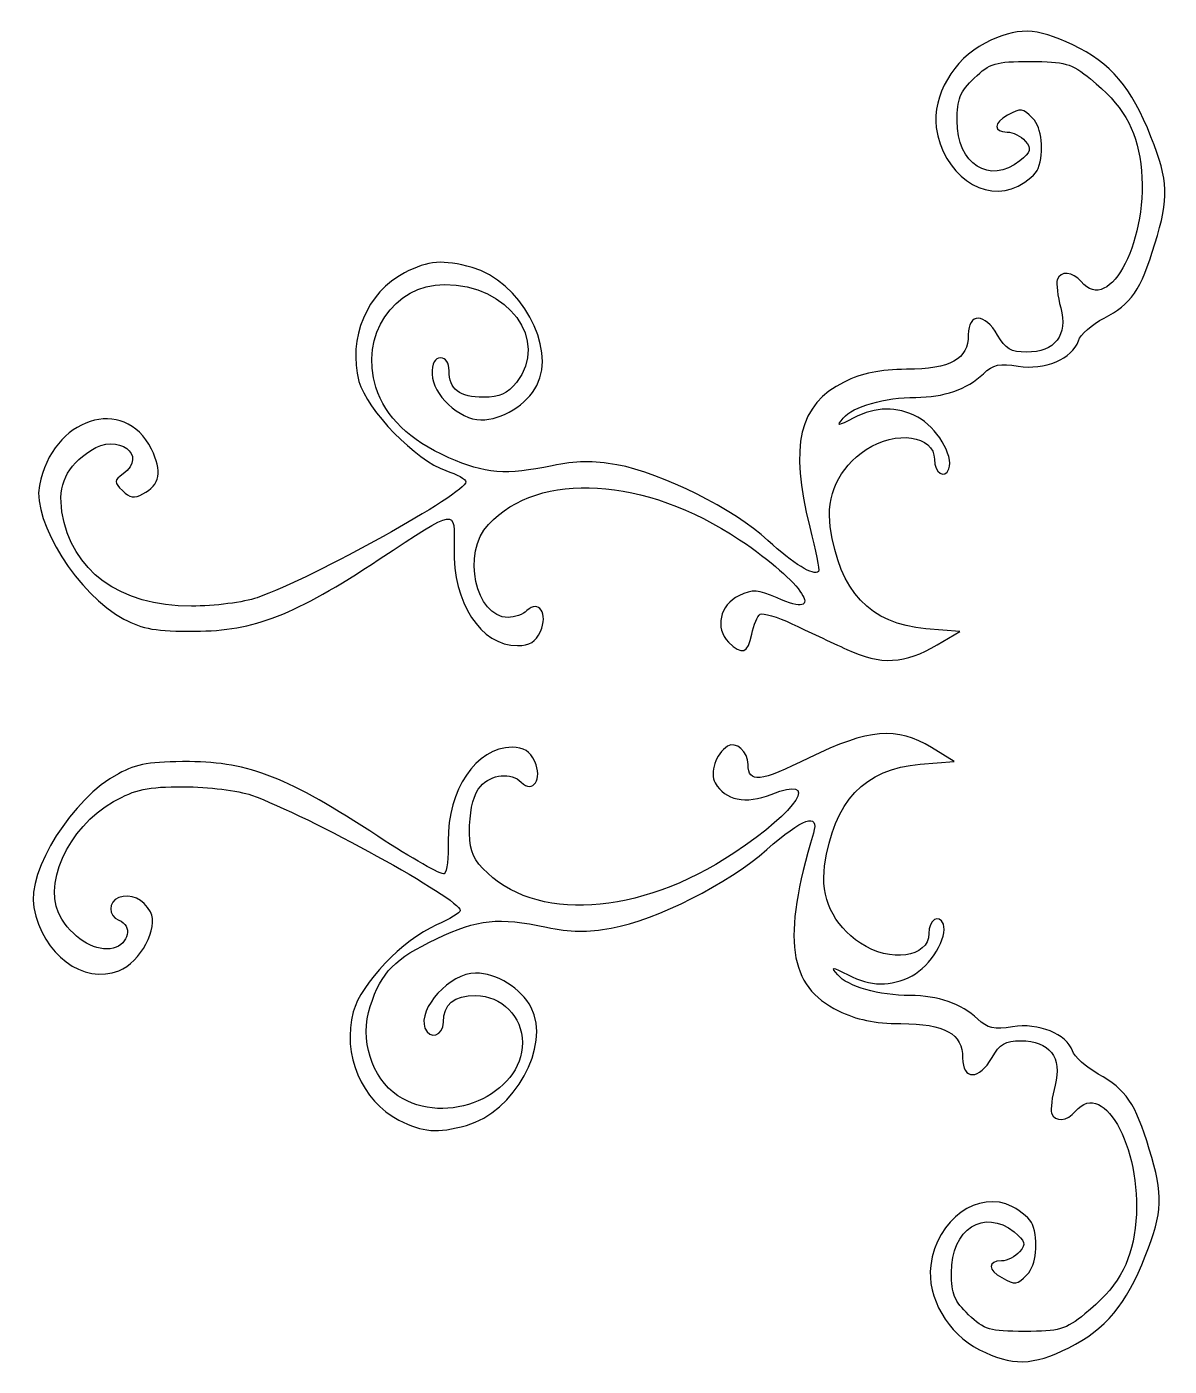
# Model space of a CAD drawing. Header units: centimetres. Extents: x -8.8 to 7.6, y -8.2 to 8.8.
# Drawn here: x -8.83 to -3.48, y -6.26 to 0.02 of the extents above; entities that cross this region are included whole.
import ezdxf

# ---------------------------------------------------------------- set-up
doc = ezdxf.new("R2010")
doc.units = ezdxf.units.CM
doc.header["$MEASUREMENT"] = 0
doc.layers.add('Layer 1', color=7, linetype='Continuous')

msp = doc.modelspace()

# ---------------------------------------------------------------- linework, layer by layer
at = {"layer": 'Layer 1'}
for points, knots in [([(-4.9874, -2.9022), (-5.06016, -2.86823), (-5.17638, -2.81389), (-5.24567, -2.78144), (-5.24567, -2.78144), (-5.31496, -2.749), (-5.38188, -2.72878), (-5.39439, -2.73651), (-5.39439, -2.73651), (-5.4069, -2.74424), (-5.42432, -2.78653), (-5.43311, -2.83049), (-5.43311, -2.83049), (-5.45112, -2.92052), (-5.47978, -2.93019), (-5.54257, -2.8674), (-5.54257, -2.8674), (-5.60769, -2.80228), (-5.58314, -2.69242), (-5.49395, -2.64987), (-5.49395, -2.64987), (-5.42808, -2.61844), (-5.4052, -2.61979), (-5.31509, -2.66043), (-5.31509, -2.66043), (-5.07332, -2.76945), (-5.19104, -2.58661), (-5.49106, -2.38711), (-5.49106, -2.38711), (-5.93604, -2.09123), (-6.4293, -2.06139), (-6.66821, -2.31591), (-6.66821, -2.31591), (-6.7932, -2.44906), (-6.72922, -2.75166), (-6.57608, -2.75166), (-6.57608, -2.75166), (-6.54487, -2.75166), (-6.50504, -2.73737), (-6.48758, -2.71991), (-6.48758, -2.71991), (-6.43271, -2.66504), (-6.38694, -2.73524), (-6.42423, -2.81709), (-6.42423, -2.81709), (-6.44657, -2.86612), (-6.47506, -2.88395), (-6.53107, -2.88395), (-6.53107, -2.88395), (-6.70393, -2.88395), (-6.8352, -2.68281), (-6.82941, -2.42679), (-6.82941, -2.42679), (-6.82513, -2.23763), (-6.80943, -2.23528), (-7.17966, -2.47914), (-7.17966, -2.47914), (-7.5781, -2.7416), (-7.76585, -2.8149), (-8.04333, -2.81637), (-8.04333, -2.81637), (-8.22547, -2.81733), (-8.28882, -2.80656), (-8.37656, -2.75972), (-8.37656, -2.75972), (-8.59123, -2.6451), (-8.80576, -2.30625), (-8.77327, -2.1331), (-8.77327, -2.1331), (-8.71402, -1.81725), (-8.37436, -1.70679), (-8.24786, -1.96224), (-8.24786, -1.96224), (-8.19598, -2.06701), (-8.20792, -2.13025), (-8.28764, -2.17291), (-8.28764, -2.17291), (-8.32876, -2.19492), (-8.35014, -2.19145), (-8.38375, -2.15733), (-8.38375, -2.15733), (-8.42374, -2.11672), (-8.42351, -2.11088), (-8.38066, -2.07907), (-8.38066, -2.07907), (-8.26083, -1.99011), (-8.40523, -1.88514), (-8.53262, -1.96861), (-8.53262, -1.96861), (-8.64591, -2.04284), (-8.68705, -2.13066), (-8.66724, -2.256), (-8.66724, -2.256), (-8.6234, -2.53358), (-8.39714, -2.69875), (-8.06077, -2.69875), (-8.06077, -2.69875), (-7.95298, -2.69875), (-7.81409, -2.68087), (-7.75214, -2.65901), (-7.75214, -2.65901), (-7.48406, -2.56443), (-6.77333, -2.16985), (-6.77333, -2.11561), (-6.77333, -2.11561), (-6.77333, -2.1039), (-6.81563, -2.08035), (-6.86732, -2.06329), (-6.86732, -2.06329), (-7.00687, -2.01723), (-7.23865, -1.77925), (-7.27484, -1.64487), (-7.27484, -1.64487), (-7.3288, -1.44447), (-7.23704, -1.22579), (-7.06139, -1.13618), (-7.06139, -1.13618), (-6.9481, -1.07839), (-6.88214, -1.07323), (-6.74464, -1.11143), (-6.74464, -1.11143), (-6.51901, -1.17411), (-6.34836, -1.48461), (-6.44104, -1.66384), (-6.44104, -1.66384), (-6.48781, -1.75429), (-6.60368, -1.82563), (-6.70384, -1.82563), (-6.70384, -1.82563), (-6.80282, -1.82563), (-6.93208, -1.70441), (-6.93208, -1.61161), (-6.93208, -1.61161), (-6.93208, -1.56078), (-6.91858, -1.53458), (-6.8924, -1.53458), (-6.8924, -1.53458), (-6.86863, -1.53458), (-6.85271, -1.55898), (-6.85271, -1.59543), (-6.85271, -1.59543), (-6.85271, -1.68229), (-6.80383, -1.71978), (-6.69059, -1.71978), (-6.69059, -1.71978), (-6.61556, -1.71978), (-6.57885, -1.7031), (-6.53713, -1.65007), (-6.53713, -1.65007), (-6.38181, -1.45263), (-6.57414, -1.19063), (-6.8744, -1.19063), (-6.8744, -1.19063), (-7.11163, -1.19063), (-7.27302, -1.43306), (-7.19542, -1.67285), (-7.19542, -1.67285), (-7.14965, -1.81428), (-7.04158, -1.91856), (-6.85333, -2.00292), (-6.85333, -2.00292), (-6.68556, -2.0781), (-6.5837, -2.08602), (-6.36984, -2.04052), (-6.36984, -2.04052), (-6.25732, -2.01658), (-6.17809, -2.01542), (-6.06557, -2.03607), (-6.06557, -2.03607), (-5.85478, -2.07475), (-5.51592, -2.24444), (-5.35781, -2.39049), (-5.35781, -2.39049), (-5.23759, -2.50154), (-5.143, -2.55939), (-5.1202, -2.5358), (-5.1202, -2.5358), (-5.1154, -2.53083), (-5.13395, -2.43747), (-5.16143, -2.32833), (-5.16143, -2.32833), (-5.25794, -1.94494), (-5.21234, -1.75204), (-5.00062, -1.64812), (-5.00062, -1.64812), (-4.91592, -1.60655), (-4.83171, -1.58936), (-4.70885, -1.58859), (-4.70885, -1.58859), (-4.50105, -1.58728), (-4.41854, -1.54142), (-4.41854, -1.42725), (-4.41854, -1.42725), (-4.41854, -1.3224), (-4.34094, -1.32334), (-4.28086, -1.42892), (-4.28086, -1.42892), (-4.2447, -1.49246), (-4.21804, -1.50813), (-4.14605, -1.50813), (-4.14605, -1.50813), (-4.01197, -1.50813), (-3.95069, -1.42897), (-3.98506, -1.30019), (-3.98506, -1.30019), (-3.99971, -1.24532), (-4.00699, -1.18631), (-4.00124, -1.16906), (-4.00124, -1.16906), (-3.98674, -1.12555), (-3.92881, -1.12986), (-3.88936, -1.17739), (-3.88936, -1.17739), (-3.75376, -1.34078), (-3.56677, -0.97099), (-3.61, -0.62495), (-3.61, -0.62495), (-3.63066, -0.45956), (-3.69779, -0.34623), (-3.84551, -0.22734), (-3.84551, -0.22734), (-3.93694, -0.15375), (-3.96542, -0.14551), (-4.1282, -0.14551), (-4.1282, -0.14551), (-4.29242, -0.14551), (-4.31674, -0.15272), (-4.39033, -0.22322), (-4.39033, -0.22322), (-4.45801, -0.28807), (-4.47144, -0.32125), (-4.47144, -0.42366), (-4.47144, -0.42366), (-4.47144, -0.6261), (-4.31727, -0.72468), (-4.17757, -0.61156), (-4.17757, -0.61156), (-4.12476, -0.56879), (-4.12102, -0.55558), (-4.15142, -0.51896), (-4.15142, -0.51896), (-4.17092, -0.49546), (-4.20923, -0.47624), (-4.23655, -0.47624), (-4.23655, -0.47624), (-4.3011, -0.47624), (-4.30027, -0.4327), (-4.23505, -0.3978), (-4.23505, -0.3978), (-4.16886, -0.36238), (-4.16533, -0.3628), (-4.11614, -0.41199), (-4.11614, -0.41199), (-4.07374, -0.45439), (-4.06139, -0.56988), (-4.091, -0.64704), (-4.091, -0.64704), (-4.10004, -0.6706), (-4.14244, -0.70797), (-4.18522, -0.7301), (-4.18522, -0.7301), (-4.34353, -0.81196), (-4.54166, -0.6698), (-4.56837, -0.45517), (-4.56837, -0.45517), (-4.587, -0.30551), (-4.48816, -0.13417), (-4.34015, -0.05953), (-4.34015, -0.05953), (-4.188, 0.01719), (-4.10407, 0.01551), (-3.92796, -0.0678), (-3.92796, -0.0678), (-3.75156, -0.15125), (-3.65267, -0.26768), (-3.56208, -0.49857), (-3.56208, -0.49857), (-3.4792, -0.70981), (-3.47663, -0.78002), (-3.54369, -1.00055), (-3.54369, -1.00055), (-3.60946, -1.21684), (-3.65548, -1.28406), (-3.78197, -1.34859), (-3.78197, -1.34859), (-3.83891, -1.37764), (-3.89316, -1.42555), (-3.90252, -1.45505), (-3.90252, -1.45505), (-3.92915, -1.53894), (-4.06129, -1.59439), (-4.18484, -1.57351), (-4.18484, -1.57351), (-4.27027, -1.55908), (-4.30127, -1.56593), (-4.34781, -1.60951), (-4.34781, -1.60951), (-4.42588, -1.68264), (-4.53249, -1.71975), (-4.66497, -1.71993), (-4.66497, -1.71993), (-4.81011, -1.72012), (-4.95945, -1.76281), (-5.00434, -1.81693), (-5.00434, -1.81693), (-5.03737, -1.85675), (-5.03344, -1.85672), (-4.9556, -1.81648), (-4.9556, -1.81648), (-4.85025, -1.76201), (-4.75625, -1.76087), (-4.65576, -1.81284), (-4.65576, -1.81284), (-4.56921, -1.8576), (-4.48601, -1.99465), (-4.509, -2.05458), (-4.509, -2.05458), (-4.52872, -2.10597), (-4.57725, -2.07441), (-4.57725, -2.0102), (-4.57725, -2.0102), (-4.57725, -1.89818), (-4.75899, -1.87256), (-4.89745, -1.96506), (-4.89745, -1.96506), (-5.0262, -2.05107), (-5.08617, -2.18048), (-5.06532, -2.32734), (-5.06532, -2.32734), (-5.02234, -2.63018), (-4.87901, -2.78274), (-4.61693, -2.80458), (-4.61693, -2.80458), (-4.61693, -2.80458), (-4.45818, -2.81781), (-4.45818, -2.81781), (-4.45818, -2.81781), (-4.45818, -2.81781), (-4.56401, -2.88058), (-4.56401, -2.88058), (-4.56401, -2.88058), (-4.7147, -2.96995), (-4.82967, -2.97582), (-4.98734, -2.9022), (-4.98734, -2.9022), (-4.98734, -2.9022), (-4.9874, -2.9022), (-4.9874, -2.9022)], [0, 0, 0, 0, 0.0113636, 0.0113636, 0.0113636, 0.0113636, 0.0227273, 0.0227273, 0.0227273, 0.0227273, 0.0340909, 0.0340909, 0.0340909, 0.0340909, 0.0454545, 0.0454545, 0.0454545, 0.0454545, 0.0568182, 0.0568182, 0.0568182, 0.0568182, 0.0681818, 0.0681818, 0.0681818, 0.0681818, 0.0795455, 0.0795455, 0.0795455, 0.0795455, 0.0909091, 0.0909091, 0.0909091, 0.0909091, 0.1022727, 0.1022727, 0.1022727, 0.1022727, 0.1136364, 0.1136364, 0.1136364, 0.1136364, 0.125, 0.125, 0.125, 0.125, 0.1363636, 0.1363636, 0.1363636, 0.1363636, 0.1477273, 0.1477273, 0.1477273, 0.1477273, 0.1590909, 0.1590909, 0.1590909, 0.1590909, 0.1704545, 0.1704545, 0.1704545, 0.1704545, 0.1818182, 0.1818182, 0.1818182, 0.1818182, 0.1931818, 0.1931818, 0.1931818, 0.1931818, 0.2045455, 0.2045455, 0.2045455, 0.2045455, 0.2159091, 0.2159091, 0.2159091, 0.2159091, 0.2272727, 0.2272727, 0.2272727, 0.2272727, 0.2386364, 0.2386364, 0.2386364, 0.2386364, 0.25, 0.25, 0.25, 0.25, 0.2613636, 0.2613636, 0.2613636, 0.2613636, 0.2727273, 0.2727273, 0.2727273, 0.2727273, 0.2840909, 0.2840909, 0.2840909, 0.2840909, 0.2954545, 0.2954545, 0.2954545, 0.2954545, 0.3068182, 0.3068182, 0.3068182, 0.3068182, 0.3181818, 0.3181818, 0.3181818, 0.3181818, 0.3295455, 0.3295455, 0.3295455, 0.3295455, 0.3409091, 0.3409091, 0.3409091, 0.3409091, 0.3522727, 0.3522727, 0.3522727, 0.3522727, 0.3636364, 0.3636364, 0.3636364, 0.3636364, 0.375, 0.375, 0.375, 0.375, 0.3863636, 0.3863636, 0.3863636, 0.3863636, 0.3977273, 0.3977273, 0.3977273, 0.3977273, 0.4090909, 0.4090909, 0.4090909, 0.4090909, 0.4204545, 0.4204545, 0.4204545, 0.4204545, 0.4318182, 0.4318182, 0.4318182, 0.4318182, 0.4431818, 0.4431818, 0.4431818, 0.4431818, 0.4545455, 0.4545455, 0.4545455, 0.4545455, 0.4659091, 0.4659091, 0.4659091, 0.4659091, 0.4772727, 0.4772727, 0.4772727, 0.4772727, 0.4886364, 0.4886364, 0.4886364, 0.4886364, 0.5, 0.5, 0.5, 0.5, 0.5113636, 0.5113636, 0.5113636, 0.5113636, 0.5227273, 0.5227273, 0.5227273, 0.5227273, 0.5340909, 0.5340909, 0.5340909, 0.5340909, 0.5454545, 0.5454545, 0.5454545, 0.5454545, 0.5568182, 0.5568182, 0.5568182, 0.5568182, 0.5681818, 0.5681818, 0.5681818, 0.5681818, 0.5795455, 0.5795455, 0.5795455, 0.5795455, 0.5909091, 0.5909091, 0.5909091, 0.5909091, 0.6022727, 0.6022727, 0.6022727, 0.6022727, 0.6136364, 0.6136364, 0.6136364, 0.6136364, 0.625, 0.625, 0.625, 0.625, 0.6363636, 0.6363636, 0.6363636, 0.6363636, 0.6477273, 0.6477273, 0.6477273, 0.6477273, 0.6590909, 0.6590909, 0.6590909, 0.6590909, 0.6704545, 0.6704545, 0.6704545, 0.6704545, 0.6818182, 0.6818182, 0.6818182, 0.6818182, 0.6931818, 0.6931818, 0.6931818, 0.6931818, 0.7045455, 0.7045455, 0.7045455, 0.7045455, 0.7159091, 0.7159091, 0.7159091, 0.7159091, 0.7272727, 0.7272727, 0.7272727, 0.7272727, 0.7386364, 0.7386364, 0.7386364, 0.7386364, 0.75, 0.75, 0.75, 0.75, 0.7613636, 0.7613636, 0.7613636, 0.7613636, 0.7727273, 0.7727273, 0.7727273, 0.7727273, 0.7840909, 0.7840909, 0.7840909, 0.7840909, 0.7954545, 0.7954545, 0.7954545, 0.7954545, 0.8068182, 0.8068182, 0.8068182, 0.8068182, 0.8181818, 0.8181818, 0.8181818, 0.8181818, 0.8295455, 0.8295455, 0.8295455, 0.8295455, 0.8409091, 0.8409091, 0.8409091, 0.8409091, 0.8522727, 0.8522727, 0.8522727, 0.8522727, 0.8636364, 0.8636364, 0.8636364, 0.8636364, 0.875, 0.875, 0.875, 0.875, 0.8863636, 0.8863636, 0.8863636, 0.8863636, 0.8977273, 0.8977273, 0.8977273, 0.8977273, 0.9090909, 0.9090909, 0.9090909, 0.9090909, 0.9204545, 0.9204545, 0.9204545, 0.9204545, 0.9318182, 0.9318182, 0.9318182, 0.9318182, 0.9431818, 0.9431818, 0.9431818, 0.9431818, 0.9545455, 0.9545455, 0.9545455, 0.9545455, 0.9659091, 0.9659091, 0.9659091, 0.9659091, 0.9772727, 0.9772727, 0.9772727, 0.9772727, 1, 1, 1, 1]), ([(-4.36663, -6.18464), (-4.51464, -6.11), (-4.61348, -5.93866), (-4.59485, -5.789), (-4.59485, -5.789), (-4.56813, -5.57437), (-4.37, -5.4322), (-4.2117, -5.51407), (-4.2117, -5.51407), (-4.16892, -5.53619), (-4.12652, -5.57357), (-4.11748, -5.59713), (-4.11748, -5.59713), (-4.08787, -5.67429), (-4.10023, -5.78978), (-4.14262, -5.83218), (-4.14262, -5.83218), (-4.19181, -5.88137), (-4.19534, -5.88179), (-4.26153, -5.84637), (-4.26153, -5.84637), (-4.32675, -5.81146), (-4.32759, -5.76793), (-4.26303, -5.76793), (-4.26303, -5.76793), (-4.23571, -5.76793), (-4.1974, -5.74871), (-4.1779, -5.72521), (-4.1779, -5.72521), (-4.1475, -5.68859), (-4.15124, -5.67537), (-4.20405, -5.63261), (-4.20405, -5.63261), (-4.34429, -5.51904), (-4.49792, -5.61921), (-4.49792, -5.8242), (-4.49792, -5.8242), (-4.49792, -5.92247), (-4.48378, -5.95677), (-4.41681, -6.02093), (-4.41681, -6.02093), (-4.34323, -6.09143), (-4.3189, -6.09864), (-4.15468, -6.09864), (-4.15468, -6.09864), (-3.9919, -6.09864), (-3.96342, -6.0904), (-3.87199, -6.01681), (-3.87199, -6.01681), (-3.723, -5.8969), (-3.65718, -5.78477), (-3.63579, -5.61444), (-3.63579, -5.61444), (-3.59248, -5.26961), (-3.77993, -4.90302), (-3.91583, -5.06677), (-3.91583, -5.06677), (-3.95528, -5.1143), (-4.0132, -5.11862), (-4.02771, -5.0751), (-4.02771, -5.0751), (-4.03346, -5.05786), (-4.02618, -4.99885), (-4.01153, -4.94397), (-4.01153, -4.94397), (-3.97716, -4.81519), (-4.03844, -4.73603), (-4.17252, -4.73603), (-4.17252, -4.73603), (-4.24451, -4.73603), (-4.27117, -4.7517), (-4.30733, -4.81524), (-4.30733, -4.81524), (-4.3674, -4.92081), (-4.44501, -4.92175), (-4.44501, -4.81691), (-4.44501, -4.81691), (-4.44501, -4.70274), (-4.52752, -4.65688), (-4.73532, -4.65557), (-4.73532, -4.65557), (-4.85818, -4.65479), (-4.94239, -4.63761), (-5.02709, -4.59604), (-5.02709, -4.59604), (-5.26305, -4.48022), (-5.29413, -4.26021), (-5.14467, -3.76369), (-5.14467, -3.76369), (-5.1146, -3.66378), (-5.19552, -3.69206), (-5.36289, -3.83994), (-5.36289, -3.83994), (-5.54425, -4.00018), (-5.87838, -4.16888), (-6.09203, -4.20809), (-6.09203, -4.20809), (-6.20455, -4.22874), (-6.28378, -4.22758), (-6.3963, -4.20364), (-6.3963, -4.20364), (-6.62209, -4.1556), (-6.71513, -4.16548), (-6.91169, -4.25835), (-6.91169, -4.25835), (-7.10881, -4.35149), (-7.16876, -4.41256), (-7.2223, -4.5748), (-7.2223, -4.5748), (-7.27316, -4.72891), (-7.21706, -4.90971), (-7.09229, -4.99379), (-7.09229, -4.99379), (-6.86879, -5.14441), (-6.50875, -4.9906), (-6.50875, -4.7445), (-6.50875, -4.7445), (-6.50875, -4.62358), (-6.60718, -4.52438), (-6.72715, -4.52438), (-6.72715, -4.52438), (-6.83078, -4.52438), (-6.87917, -4.56396), (-6.87917, -4.64873), (-6.87917, -4.64873), (-6.87917, -4.71291), (-6.94371, -4.73369), (-6.96547, -4.67651), (-6.96547, -4.67651), (-7.0002, -4.58522), (-6.84726, -4.41854), (-6.72877, -4.41854), (-6.72877, -4.41854), (-6.63003, -4.41854), (-6.51401, -4.49038), (-6.4675, -4.58033), (-6.4675, -4.58033), (-6.37482, -4.75956), (-6.54547, -5.07006), (-6.7711, -5.13274), (-6.7711, -5.13274), (-6.90861, -5.17094), (-6.97457, -5.16578), (-7.08785, -5.10799), (-7.08785, -5.10799), (-7.26294, -5.01866), (-7.35525, -4.79963), (-7.30166, -4.60064), (-7.30166, -4.60064), (-7.26577, -4.46735), (-7.07016, -4.26307), (-6.91131, -4.19298), (-6.91131, -4.19298), (-6.84997, -4.16591), (-6.79979, -4.13532), (-6.79979, -4.12498), (-6.79979, -4.12498), (-6.79979, -4.07262), (-7.51537, -3.67803), (-7.779, -3.58502), (-7.779, -3.58502), (-7.84163, -3.56292), (-7.98185, -3.54542), (-8.09624, -3.54542), (-8.09624, -3.54542), (-8.26828, -3.54542), (-8.32122, -3.55658), (-8.42542, -3.61482), (-8.42542, -3.61482), (-8.64153, -3.73561), (-8.76556, -4.01757), (-8.66804, -4.1664), (-8.66804, -4.1664), (-8.60303, -4.26562), (-8.50418, -4.32122), (-8.42716, -4.30189), (-8.42716, -4.30189), (-8.35318, -4.28332), (-8.33539, -4.19584), (-8.40051, -4.17085), (-8.40051, -4.17085), (-8.45175, -4.15119), (-8.45175, -4.08468), (-8.40051, -4.06502), (-8.40051, -4.06502), (-8.34554, -4.04393), (-8.2851, -4.07125), (-8.25266, -4.13185), (-8.25266, -4.13185), (-8.21275, -4.20641), (-8.29921, -4.36781), (-8.40051, -4.40785), (-8.40051, -4.40785), (-8.5672, -4.47373), (-8.75835, -4.33163), (-8.79973, -4.11108), (-8.79973, -4.11108), (-8.83221, -3.93793), (-8.61768, -3.59907), (-8.40302, -3.48446), (-8.40302, -3.48446), (-8.31528, -3.43761), (-8.25192, -3.42684), (-8.06979, -3.42781), (-8.06979, -3.42781), (-7.79006, -3.42929), (-7.60696, -3.50177), (-7.18594, -3.7777), (-7.18594, -3.7777), (-7.02724, -3.88171), (-6.88742, -3.96063), (-6.87521, -3.95309), (-6.87521, -3.95309), (-6.86301, -3.94555), (-6.85447, -3.87658), (-6.85624, -3.79982), (-6.85624, -3.79982), (-6.86173, -3.56201), (-6.7246, -3.36021), (-6.55753, -3.36021), (-6.55753, -3.36021), (-6.50152, -3.36021), (-6.47303, -3.37804), (-6.45069, -3.42707), (-6.45069, -3.42707), (-6.4134, -3.50891), (-6.45917, -3.57912), (-6.51404, -3.52425), (-6.51404, -3.52425), (-6.56164, -3.47665), (-6.65338, -3.48596), (-6.70564, -3.54371), (-6.70564, -3.54371), (-6.7351, -3.57626), (-6.75346, -3.64295), (-6.75604, -3.72673), (-6.75604, -3.72673), (-6.75934, -3.83386), (-6.74785, -3.87159), (-6.69467, -3.92825), (-6.69467, -3.92825), (-6.45575, -4.18277), (-5.96249, -4.15293), (-5.51752, -3.85705), (-5.51752, -3.85705), (-5.21319, -3.65469), (-5.10695, -3.48694), (-5.34292, -3.58135), (-5.34292, -3.58135), (-5.46146, -3.62878), (-5.55946, -3.60871), (-5.60479, -3.52772), (-5.60479, -3.52772), (-5.63213, -3.47887), (-5.60267, -3.39154), (-5.54656, -3.3551), (-5.54656, -3.3551), (-5.50827, -3.33023), (-5.45041, -3.38208), (-5.45041, -3.44125), (-5.45041, -3.44125), (-5.45041, -3.52996), (-5.39662, -3.5241), (-5.16488, -3.41011), (-5.16488, -3.41011), (-4.88746, -3.27365), (-4.75235, -3.2622), (-4.59052, -3.36144), (-4.59052, -3.36144), (-4.59052, -3.36144), (-4.48469, -3.42634), (-4.48469, -3.42634), (-4.48469, -3.42634), (-4.48469, -3.42634), (-4.64344, -3.43957), (-4.64344, -3.43957), (-4.64344, -3.43957), (-4.90552, -3.46141), (-5.04885, -3.61397), (-5.09183, -3.91681), (-5.09183, -3.91681), (-5.11267, -4.06368), (-5.05271, -4.19308), (-4.92396, -4.27909), (-4.92396, -4.27909), (-4.7855, -4.37159), (-4.60376, -4.34597), (-4.60376, -4.23395), (-4.60376, -4.23395), (-4.60376, -4.16974), (-4.55523, -4.13818), (-4.53551, -4.18957), (-4.53551, -4.18957), (-4.51251, -4.2495), (-4.59571, -4.38655), (-4.68227, -4.43131), (-4.68227, -4.43131), (-4.78276, -4.48328), (-4.87676, -4.48213), (-4.98211, -4.42767), (-4.98211, -4.42767), (-5.05994, -4.38743), (-5.06388, -4.38739), (-5.03085, -4.42722), (-5.03085, -4.42722), (-4.98596, -4.48134), (-4.83662, -4.52402), (-4.69148, -4.52422), (-4.69148, -4.52422), (-4.559, -4.52441), (-4.45239, -4.56151), (-4.37432, -4.63464), (-4.37432, -4.63464), (-4.32779, -4.67823), (-4.29678, -4.68508), (-4.21135, -4.67064), (-4.21135, -4.67064), (-4.09071, -4.65026), (-3.95581, -4.70472), (-3.93066, -4.78395), (-3.93066, -4.78395), (-3.92219, -4.81062), (-3.86742, -4.85934), (-3.80893, -4.89221), (-3.80893, -4.89221), (-3.6785, -4.96552), (-3.63552, -5.02877), (-3.57019, -5.2436), (-3.57019, -5.2436), (-3.50313, -5.46413), (-3.5057, -5.53434), (-3.58858, -5.74558), (-3.58858, -5.74558), (-3.67769, -5.97272), (-3.77552, -6.08994), (-3.94746, -6.17562), (-3.94746, -6.17562), (-4.11627, -6.25974), (-4.21354, -6.26183), (-4.36665, -6.18462), (-4.36665, -6.18462), (-4.36665, -6.18462), (-4.36663, -6.18464), (-4.36663, -6.18464)], [0, 0, 0, 0, 0.0114943, 0.0114943, 0.0114943, 0.0114943, 0.0229885, 0.0229885, 0.0229885, 0.0229885, 0.0344828, 0.0344828, 0.0344828, 0.0344828, 0.045977, 0.045977, 0.045977, 0.045977, 0.0574713, 0.0574713, 0.0574713, 0.0574713, 0.0689655, 0.0689655, 0.0689655, 0.0689655, 0.0804598, 0.0804598, 0.0804598, 0.0804598, 0.091954, 0.091954, 0.091954, 0.091954, 0.1034483, 0.1034483, 0.1034483, 0.1034483, 0.1149425, 0.1149425, 0.1149425, 0.1149425, 0.1264368, 0.1264368, 0.1264368, 0.1264368, 0.137931, 0.137931, 0.137931, 0.137931, 0.1494253, 0.1494253, 0.1494253, 0.1494253, 0.1609195, 0.1609195, 0.1609195, 0.1609195, 0.1724138, 0.1724138, 0.1724138, 0.1724138, 0.183908, 0.183908, 0.183908, 0.183908, 0.1954023, 0.1954023, 0.1954023, 0.1954023, 0.2068966, 0.2068966, 0.2068966, 0.2068966, 0.2183908, 0.2183908, 0.2183908, 0.2183908, 0.2298851, 0.2298851, 0.2298851, 0.2298851, 0.2413793, 0.2413793, 0.2413793, 0.2413793, 0.2528736, 0.2528736, 0.2528736, 0.2528736, 0.2643678, 0.2643678, 0.2643678, 0.2643678, 0.2758621, 0.2758621, 0.2758621, 0.2758621, 0.2873563, 0.2873563, 0.2873563, 0.2873563, 0.2988506, 0.2988506, 0.2988506, 0.2988506, 0.3103448, 0.3103448, 0.3103448, 0.3103448, 0.3218391, 0.3218391, 0.3218391, 0.3218391, 0.3333333, 0.3333333, 0.3333333, 0.3333333, 0.3448276, 0.3448276, 0.3448276, 0.3448276, 0.3563218, 0.3563218, 0.3563218, 0.3563218, 0.3678161, 0.3678161, 0.3678161, 0.3678161, 0.3793103, 0.3793103, 0.3793103, 0.3793103, 0.3908046, 0.3908046, 0.3908046, 0.3908046, 0.4022989, 0.4022989, 0.4022989, 0.4022989, 0.4137931, 0.4137931, 0.4137931, 0.4137931, 0.4252874, 0.4252874, 0.4252874, 0.4252874, 0.4367816, 0.4367816, 0.4367816, 0.4367816, 0.4482759, 0.4482759, 0.4482759, 0.4482759, 0.4597701, 0.4597701, 0.4597701, 0.4597701, 0.4712644, 0.4712644, 0.4712644, 0.4712644, 0.4827586, 0.4827586, 0.4827586, 0.4827586, 0.4942529, 0.4942529, 0.4942529, 0.4942529, 0.5057471, 0.5057471, 0.5057471, 0.5057471, 0.5172414, 0.5172414, 0.5172414, 0.5172414, 0.5287356, 0.5287356, 0.5287356, 0.5287356, 0.5402299, 0.5402299, 0.5402299, 0.5402299, 0.5517241, 0.5517241, 0.5517241, 0.5517241, 0.5632184, 0.5632184, 0.5632184, 0.5632184, 0.5747126, 0.5747126, 0.5747126, 0.5747126, 0.5862069, 0.5862069, 0.5862069, 0.5862069, 0.5977011, 0.5977011, 0.5977011, 0.5977011, 0.6091954, 0.6091954, 0.6091954, 0.6091954, 0.6206897, 0.6206897, 0.6206897, 0.6206897, 0.6321839, 0.6321839, 0.6321839, 0.6321839, 0.6436782, 0.6436782, 0.6436782, 0.6436782, 0.6551724, 0.6551724, 0.6551724, 0.6551724, 0.6666667, 0.6666667, 0.6666667, 0.6666667, 0.6781609, 0.6781609, 0.6781609, 0.6781609, 0.6896552, 0.6896552, 0.6896552, 0.6896552, 0.7011494, 0.7011494, 0.7011494, 0.7011494, 0.7126437, 0.7126437, 0.7126437, 0.7126437, 0.7241379, 0.7241379, 0.7241379, 0.7241379, 0.7356322, 0.7356322, 0.7356322, 0.7356322, 0.7471264, 0.7471264, 0.7471264, 0.7471264, 0.7586207, 0.7586207, 0.7586207, 0.7586207, 0.7701149, 0.7701149, 0.7701149, 0.7701149, 0.7816092, 0.7816092, 0.7816092, 0.7816092, 0.7931034, 0.7931034, 0.7931034, 0.7931034, 0.8045977, 0.8045977, 0.8045977, 0.8045977, 0.816092, 0.816092, 0.816092, 0.816092, 0.8275862, 0.8275862, 0.8275862, 0.8275862, 0.8390805, 0.8390805, 0.8390805, 0.8390805, 0.8505747, 0.8505747, 0.8505747, 0.8505747, 0.862069, 0.862069, 0.862069, 0.862069, 0.8735632, 0.8735632, 0.8735632, 0.8735632, 0.8850575, 0.8850575, 0.8850575, 0.8850575, 0.8965517, 0.8965517, 0.8965517, 0.8965517, 0.908046, 0.908046, 0.908046, 0.908046, 0.9195402, 0.9195402, 0.9195402, 0.9195402, 0.9310345, 0.9310345, 0.9310345, 0.9310345, 0.9425287, 0.9425287, 0.9425287, 0.9425287, 0.954023, 0.954023, 0.954023, 0.954023, 0.9655172, 0.9655172, 0.9655172, 0.9655172, 0.9770115, 0.9770115, 0.9770115, 0.9770115, 1, 1, 1, 1])]:
    msp.add_open_spline(points, degree=3, knots=knots, dxfattribs=at)

doc.saveas('drawing.dxf')
